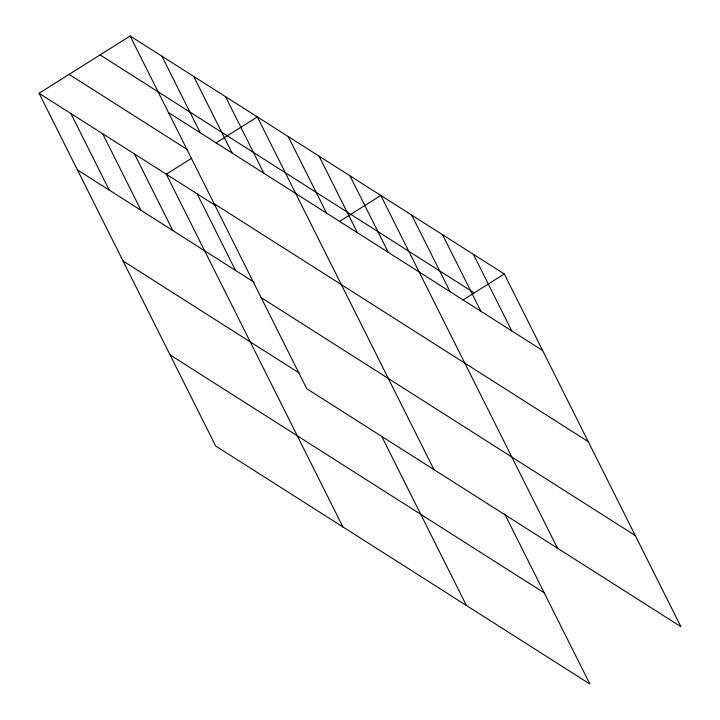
<?xml version="1.0" encoding="UTF-8"?>
<svg xmlns="http://www.w3.org/2000/svg" width="720" height="720" viewBox="0 0 720 720"><rect width="100%" height="100%" fill="white"/><g stroke="black" fill="none" stroke-linecap="round" stroke-linejoin="round"><path stroke-width="1.08" d="M504.711 513.954L589.86 684L215.703 446.022L39.069 93.294L130.14 36L504.297 273.978L680.931 626.706L306.765 388.728L130.14 36M191.637 158.256L166.284 174.204L342.918 526.932M216.036 142.902L257.355 116.91L433.989 469.638M339.516 221.436L380.826 195.444L557.46 548.172M462.987 299.97L504.297 273.978M100.08 54.909L474.246 292.887M168.471 112.563L542.637 350.541M69.12 74.385L187.92 149.949M214.11 203.697L588.276 441.675M39.069 93.294L215.856 205.74M77.409 169.857L254.196 282.303M261.135 297.594L635.292 535.572M123.048 260.991L298.899 372.843M170.064 354.888L544.23 592.866M473.427 254.34L511.767 330.903M442.566 234.711L480.897 311.274M411.696 215.073L450.036 291.636M349.956 175.815L388.296 252.369M319.086 156.177L357.426 232.74M288.216 136.548L326.556 213.111M225.549 96.687L263.889 173.25M381.735 436.419L466.389 605.466M193.743 76.455L232.083 153.018M161.937 56.232L200.277 132.786M197.154 193.842L235.494 270.405M134.478 153.981L172.818 230.544M102.672 133.749L141.012 210.312M70.875 113.526L109.215 190.089"/></g></svg>
